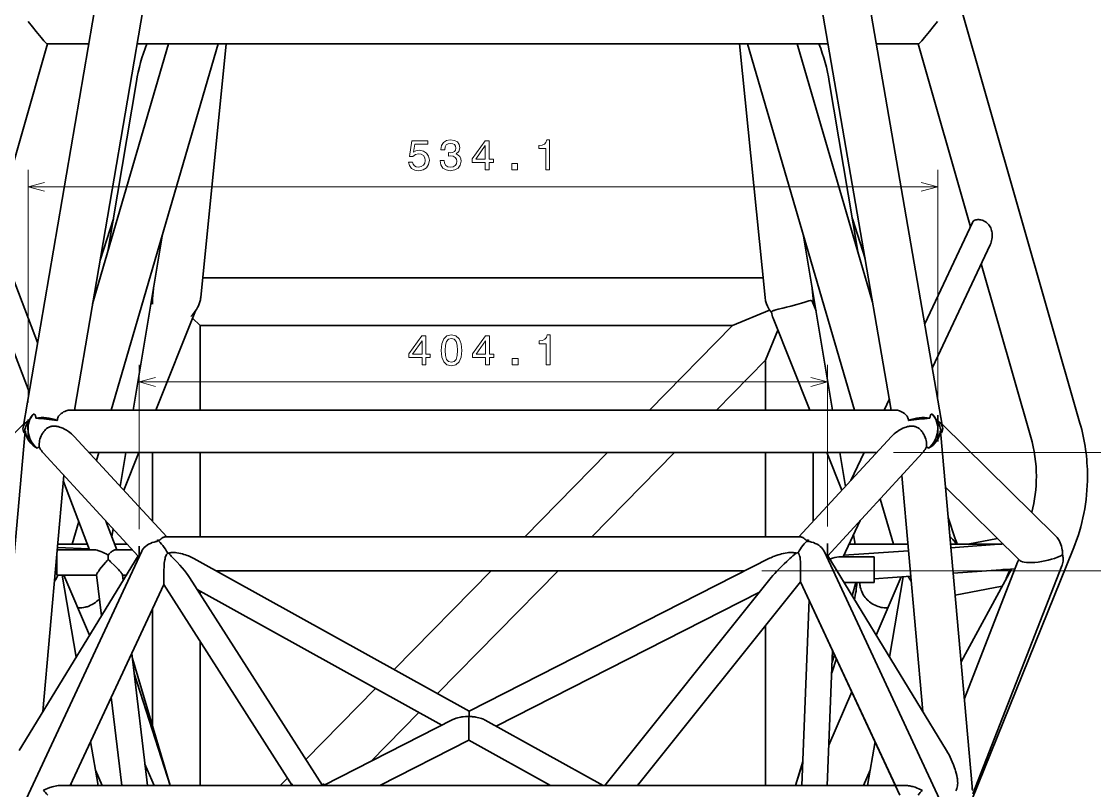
# Model space of a CAD drawing. Extents: x 0 to 297, y 0 to 420.
# Drawn here: x 68.6 to 194.6, y 153.3 to 243.6 of the extents above; entities that cross this region are included whole.
import ezdxf

# ---------------------------------------------------------------- set-up
doc = ezdxf.new("R2010")
doc.units = 0

msp = doc.modelspace()

# ---------------------------------------------------------------- linework, layer by layer
at = {"color": 7, "lineweight": 35}
for p, q in [((97.029274, 327.794006), (74.775612, 197.973145)), ((148.20079, 328.214752), (170.703217, 197.973145)), ((91.208069, 326.980042), (68.746475, 195.946167)), ((154.023834, 327.404022), (176.735764, 195.949783)), ((192.861267, 196.454773), (155.861267, 325.485809)), ((65.377304, 219.170868), (71.626373, 240.963394)), ((85.813911, 240.963531), (76.913666, 210.44696)), ((91.647224, 240.963531), (79.108994, 197.973312)), ((163.275558, 240.963409), (82.144875, 240.963409)), ((92.613983, 240.963547), (89.60537, 211.177719)), ((152.868881, 240.963547), (155.877487, 211.177719)), ((153.835632, 240.963531), (166.373871, 197.973312)), ((159.668945, 240.963531), (168.516998, 210.625961)), ((180.009705, 219.505127), (173.856491, 240.963394)), ((82.054977, 236.530472), (78.708405, 216.600723)), ((166.77449, 216.600494), (163.427887, 236.530472)), ((85.132614, 218.626724), (81.664505, 197.97319)), ((163.818375, 197.973114), (160.350281, 218.626526)), ((187.093704, 194.800919), (181.264053, 215.130814)), ((155.644363, 213.485733), (89.838493, 213.485733)), ((152.05986, 207.885742), (89.541428, 207.885742)), ((171.242218, 197.973145), (74.233917, 197.973145)), ((68.959991, 195.066391), (65.274918, 153.772354)), ((180.207947, 153.772354), (176.522873, 195.066391)), ((168.959305, 192.973145), (76.523552, 192.973145)), ((73.553894, 190.293091), (71.080795, 162.58017)), ((174.402069, 162.580154), (171.92897, 190.293091)), ((85.464813, 183.085739), (160.01799, 183.085739)), ((168.521637, 123.558571), (192.07576, 181.656052)), ((82.248085, 180.842026), (68.28492, 158.008133)), ((82.677773, 181.391983), (68.843201, 151.688339)), ((121.149933, 162.610031), (88.80497, 180.547455)), ((121.149559, 162.610046), (156.416977, 180.567108)), ((176.639664, 151.688339), (162.805084, 181.391983)), ((162.805115, 181.391922), (176.639664, 151.688324)), ((177.197937, 158.008133), (163.234772, 180.842026)), ((91.440742, 179.085739), (153.507492, 179.085739)), ((131.58725, 179.086044), (117.417458, 164.680099)), ((180.277893, 152.907791), (190.737534, 179.668335)), ((88.295532, 178.308121), (103.895477, 153.885635)), ((137.071671, 153.885727), (156.606293, 178.316132)), ((140.912811, 153.885727), (160.055023, 177.825394)), ((160.053284, 177.826202), (171.203598, 153.885818)), ((171.725052, 152.766235), (160.053314, 177.826157)), ((85.266808, 177.476715), (74.279236, 153.885757)), ((85.266685, 177.476913), (100.335632, 153.885727)), ((117.924843, 160.968124), (89.194244, 176.901138)), ((124.314384, 160.85498), (155.231781, 176.597153)), ((161.044556, 175.697815), (160.18924, 153.885818)), ((102.329979, 153.885727), (73.04422, 153.885727)), ((135.00444, 153.885727), (105.972557, 153.885727)), ((172.438644, 153.885727), (138.630798, 153.885727))]:
    msp.add_line(p, q, dxfattribs=at)
at = {"color": 7, "lineweight": 35, "ltscale": 0.121226}
msp.add_line((76.463188, 240.963409), (71.614143, 240.963409), dxfattribs=at)
at = {"color": 7, "lineweight": 35, "ltscale": 0.122755}
msp.add_line((173.868729, 240.963409), (168.958527, 240.963409), dxfattribs=at)
at = {"color": 7, "lineweight": 13}
for p, q in [((69.333229, 198.877197), (69.333229, 226.176544)), ((176.155518, 199.387436), (176.155518, 226.176544)), ((176.155518, 224.176544), (69.333229, 224.176544)), ((163.195694, 201.269424), (82.385345, 201.269424)), ((170.959305, 192.973145), (217.862045, 192.973145)), ((155.507492, 179.085739), (206.178345, 179.085739))]:
    msp.add_line(p, q, dxfattribs=at)
at = {"color": 7, "lineweight": 35, "ltscale": 0.373659}
msp.add_line((65.112404, 219.863251), (70.453308, 205.903732), dxfattribs=at)
at = {"color": 7, "lineweight": 35, "ltscale": 0.127565}
msp.add_line((77.792992, 215.576859), (79.35231, 220.435379), dxfattribs=at)
at = {"color": 7, "lineweight": 35, "ltscale": 0.122556}
msp.add_line((166.130524, 220.435486), (167.628616, 215.767746), dxfattribs=at)
at = {"color": 7, "lineweight": 35, "ltscale": 0.328797}
msp.add_line((174.635422, 208.10611), (180.244019, 220.002121), dxfattribs=at)
at = {"color": 7, "lineweight": 35, "ltscale": 0.465089}
msp.add_line((62.811703, 217.481186), (69.459465, 200.105942), dxfattribs=at)
at = {"color": 7, "lineweight": 35, "ltscale": 0.398335}
msp.add_line((175.524902, 202.957886), (182.319702, 217.369843), dxfattribs=at)
at = {"color": 7, "lineweight": 35, "ltscale": 0.038447}
msp.add_line((84.120575, 212.600372), (83.966026, 211.070282), dxfattribs=at)
at = {"color": 7, "lineweight": 35, "ltscale": 0.038382}
msp.add_line((161.362549, 212.597809), (161.516846, 211.070282), dxfattribs=at)
at = {"color": 7, "lineweight": 35, "ltscale": 0.027908}
for p, q in [((83.941429, 211.533539), (83.941429, 210.417206)), ((166.460388, 182.239212), (166.275528, 183.340103))]:
    msp.add_line(p, q, dxfattribs=at)
at = {"color": 7, "lineweight": 35, "ltscale": 0.030485}
msp.add_line((161.864212, 209.610245), (161.411346, 210.742432), dxfattribs=at)
at = {"color": 7, "lineweight": 35, "ltscale": 0.027882}
msp.add_line((161.541443, 211.532471), (161.541443, 210.417191), dxfattribs=at)
at = {"color": 7, "lineweight": 35, "ltscale": 0.313645}
msp.add_line((84.349083, 197.973404), (89.008476, 209.621902), dxfattribs=at)
at = {"color": 7, "lineweight": 35, "ltscale": 0.118048}
msp.add_line((152.05986, 207.885742), (156.414841, 209.710754), dxfattribs=at)
at = {"color": 7, "lineweight": 35, "ltscale": 0.030997}
msp.add_line((89.541428, 207.885742), (88.664703, 208.762466), dxfattribs=at)
msp.add_line((89.541428, 207.885742), (88.664703, 208.762466), dxfattribs=at)
at = {"color": 7, "lineweight": 35, "ltscale": 0.290412}
msp.add_line((161.133789, 197.973404), (156.819534, 208.759018), dxfattribs=at)
at = {"color": 7, "lineweight": 35, "ltscale": 0.247808}
msp.add_line((89.541428, 207.885742), (89.541428, 197.973434), dxfattribs=at)
at = {"color": 7, "lineweight": 35, "ltscale": 0.347592}
msp.add_line((152.05986, 207.885742), (142.310059, 197.973434), dxfattribs=at)
at = {"color": 7, "lineweight": 35, "ltscale": 0.094896}
msp.add_line((157.379547, 207.359009), (155.941437, 203.84613), dxfattribs=at)
at = {"color": 7, "lineweight": 13, "ltscale": 0.481564}
msp.add_line((82.385345, 184.006851), (82.385345, 203.269424), dxfattribs=at)
at = {"color": 7, "lineweight": 35, "ltscale": 0.205936}
msp.add_line((155.941437, 203.84613), (150.165009, 197.973434), dxfattribs=at)
at = {"color": 7, "lineweight": 35, "ltscale": 0.146817}
msp.add_line((155.941437, 203.84613), (155.941437, 197.973434), dxfattribs=at)
at = {"color": 7, "lineweight": 13, "ltscale": 0.473701}
msp.add_line((163.195694, 184.321365), (163.195694, 203.269424), dxfattribs=at)
at = {"color": 7, "lineweight": 35, "ltscale": 0.036256}
msp.add_line((169.858063, 197.973206), (170.476517, 199.284958), dxfattribs=at)
at = {"color": 7, "lineweight": 35, "ltscale": 2.5e-05}
msp.add_line((171.24321, 197.973145), (171.242203, 197.973145), dxfattribs=at)
at = {"color": 7, "lineweight": 35, "ltscale": 0.058578}
msp.add_line((69.333229, 196.877197), (69.333229, 194.534073), dxfattribs=at)
at = {"color": 7, "lineweight": 35, "ltscale": 0.000692}
msp.add_line((69.935738, 197.435028), (69.95546, 197.454422), dxfattribs=at)
at = {"color": 7, "lineweight": 35, "ltscale": 0.000363}
msp.add_line((69.936394, 197.435669), (69.94677, 197.445801), dxfattribs=at)
at = {"color": 7, "lineweight": 35, "ltscale": 0.000702}
msp.add_line((175.547424, 197.434723), (175.527405, 197.454422), dxfattribs=at)
at = {"color": 7, "lineweight": 35, "ltscale": 0.077436}
msp.add_line((176.155518, 197.387451), (176.155518, 194.290024), dxfattribs=at)
at = {"color": 7, "lineweight": 35, "ltscale": 0.464751}
msp.add_line((55.557766, 183.296173), (68.812675, 196.330643), dxfattribs=at)
at = {"color": 7, "lineweight": 35, "ltscale": 0.001534}
for p, q in [((69.027557, 195.521149), (69.015541, 195.460983)), ((176.455307, 195.521149), (176.467316, 195.460983))]:
    msp.add_line(p, q, dxfattribs=at)
at = {"color": 7, "lineweight": 35, "ltscale": 0.001125}
for p, q in [((69.027557, 195.521149), (69.031128, 195.476303)), ((176.455307, 195.521149), (176.451736, 195.476303))]:
    msp.add_line(p, q, dxfattribs=at)
at = {"color": 7, "lineweight": 35, "ltscale": 0.00121}
for p, q in [((69.031128, 195.476303), (69.035988, 195.428162)), ((176.451736, 195.476303), (176.446869, 195.428162))]:
    msp.add_line(p, q, dxfattribs=at)
at = {"color": 7, "lineweight": 35, "ltscale": 0.464769}
msp.add_line((189.925095, 183.296173), (176.669678, 196.331146), dxfattribs=at)
at = {"color": 7, "lineweight": 35, "ltscale": 0.000413}
msp.add_line((68.863831, 195.298737), (68.86702, 195.314926), dxfattribs=at)
at = {"color": 7, "lineweight": 35, "ltscale": 0.40065}
for p, q in [((74.769157, 194.880264), (85.619133, 183.085739)), ((159.863739, 183.085739), (170.713715, 194.880264))]:
    msp.add_line(p, q, dxfattribs=at)
at = {"color": 7, "lineweight": 35, "ltscale": 0.000237}
msp.add_line((176.619141, 195.304199), (176.61731, 195.313492), dxfattribs=at)
at = {"color": 7, "lineweight": 35, "ltscale": 0.411889}
for p, q in [((71.113434, 192.946014), (82.267769, 180.820633)), ((163.215088, 180.820633), (174.369431, 192.946014))]:
    msp.add_line(p, q, dxfattribs=at)
at = {"color": 7, "lineweight": 35, "ltscale": 0.024231}
msp.add_line((77.650726, 192.973297), (77.379349, 192.042831), dxfattribs=at)
at = {"color": 7, "lineweight": 35, "ltscale": 0.100237}
msp.add_line((80.824913, 192.97319), (80.16095, 189.019073), dxfattribs=at)
at = {"color": 7, "lineweight": 35, "ltscale": 0.118844}
msp.add_line((80.58358, 188.559647), (82.349075, 192.973404), dxfattribs=at)
at = {"color": 7, "lineweight": 35, "ltscale": 0.201599}
msp.add_line((83.941429, 192.973434), (83.941429, 184.909485), dxfattribs=at)
at = {"color": 7, "lineweight": 35, "ltscale": 0.247185}
for p, q in [((89.541428, 192.973434), (89.541428, 183.086044)), ((155.941437, 192.973434), (155.941437, 183.086044))]:
    msp.add_line(p, q, dxfattribs=at)
at = {"color": 7, "lineweight": 35, "ltscale": 0.346719}
for p, q in [((137.392029, 192.973434), (127.666725, 183.086044)), ((145.246979, 192.973434), (135.521667, 183.086044))]:
    msp.add_line(p, q, dxfattribs=at)
at = {"color": 7, "lineweight": 35, "ltscale": 0.201583}
msp.add_line((161.541443, 192.973434), (161.541443, 184.91011), dxfattribs=at)
at = {"color": 7, "lineweight": 35, "ltscale": 0.118834}
msp.add_line((164.899139, 188.560028), (163.133789, 192.973404), dxfattribs=at)
at = {"color": 7, "lineweight": 35, "ltscale": 0.100232}
msp.add_line((165.321899, 189.019196), (164.657959, 192.973114), dxfattribs=at)
at = {"color": 7, "lineweight": 35, "ltscale": 0.089894}
msp.add_line((165.967316, 189.720795), (167.500717, 192.973206), dxfattribs=at)
at = {"color": 7, "lineweight": 35, "ltscale": 0.213855}
msp.add_line((73.489532, 189.572556), (76.546288, 181.58313), dxfattribs=at)
at = {"color": 7, "lineweight": 35, "ltscale": 0.306421}
msp.add_line((185.810242, 180.330078), (177.070969, 188.924011), dxfattribs=at)
at = {"color": 7, "lineweight": 35, "ltscale": 0.138488}
msp.add_line((169.411789, 187.557129), (170.962784, 182.239182), dxfattribs=at)
at = {"color": 7, "lineweight": 35, "ltscale": 0.065322}
msp.add_line((177.389313, 185.355316), (178.187775, 182.867432), dxfattribs=at)
at = {"color": 7, "lineweight": 35, "ltscale": 0.068561}
msp.add_line((75.287933, 184.871918), (74.520088, 182.239182), dxfattribs=at)
at = {"color": 7, "lineweight": 35, "ltscale": 0.090067}
msp.add_line((78.470993, 184.947937), (79.758369, 181.58313), dxfattribs=at)
at = {"color": 7, "lineweight": 35, "ltscale": 0.022892}
msp.add_line((79.321991, 184.022858), (79.170349, 183.119827), dxfattribs=at)
at = {"color": 7, "lineweight": 35, "ltscale": 0.117641}
msp.add_line((165.050201, 180.740738), (167.056915, 184.997025), dxfattribs=at)
at = {"color": 7, "lineweight": 35, "ltscale": 0.004028}
for p, q in [((84.543137, 182.564606), (84.5177, 182.723724)), ((160.939728, 182.564606), (160.965164, 182.723724))]:
    msp.add_line(p, q, dxfattribs=at)
at = {"color": 7, "lineweight": 35, "ltscale": 0.089302}
msp.add_line((179.681061, 182.239059), (183.190292, 182.906128), dxfattribs=at)
at = {"color": 7, "lineweight": 35, "ltscale": 0.106954}
msp.add_line((77.054718, 181.58313), (72.776566, 181.58313), dxfattribs=at)
at = {"color": 7, "lineweight": 35, "ltscale": 0.092741}
msp.add_line((76.506721, 181.686554), (72.800964, 181.856583), dxfattribs=at)
at = {"color": 7, "lineweight": 35, "ltscale": 0.086506}
msp.add_line((72.835068, 182.239105), (76.295288, 182.239105), dxfattribs=at)
at = {"color": 7, "lineweight": 35, "ltscale": 0.036388}
msp.add_line((79.50737, 182.239105), (80.962883, 182.239105), dxfattribs=at)
at = {"color": 7, "lineweight": 35, "ltscale": 0.048448}
msp.add_line((81.56633, 181.58313), (79.628426, 181.58313), dxfattribs=at)
at = {"color": 7, "lineweight": 35, "ltscale": 0.030767}
msp.add_line((82.385345, 180.776184), (82.385345, 182.006851), dxfattribs=at)
at = {"color": 7, "lineweight": 35, "ltscale": 0.042327}
msp.add_line((163.195694, 182.321365), (163.195694, 180.628281), dxfattribs=at)
at = {"color": 7, "lineweight": 35, "ltscale": 0.190055}
msp.add_line((165.134491, 180.918884), (172.717499, 181.458603), dxfattribs=at)
at = {"color": 7, "lineweight": 35, "ltscale": 0.172276}
msp.add_line((165.756592, 182.239105), (172.647629, 182.239105), dxfattribs=at)
at = {"color": 7, "lineweight": 35, "ltscale": 0.150405}
msp.add_line((177.667496, 182.239105), (183.683701, 182.239105), dxfattribs=at)
at = {"color": 7, "lineweight": 35, "ltscale": 0.15416}
msp.add_line((177.705612, 181.813614), (183.856461, 182.251389), dxfattribs=at)
at = {"color": 7, "lineweight": 35, "ltscale": 0.023499}
msp.add_line((72.726227, 181.023087), (72.726227, 180.08313), dxfattribs=at)
at = {"color": 7, "lineweight": 35, "ltscale": 0.013007}
msp.add_line((78.726227, 180.944443), (78.726227, 180.424164), dxfattribs=at)
msp.add_line((78.726227, 180.944443), (78.726227, 180.424164), dxfattribs=at)
at = {"color": 7, "lineweight": 35, "ltscale": 0.103845}
msp.add_line((164.530823, 180.740738), (168.684631, 180.740738), dxfattribs=at)
at = {"color": 7, "lineweight": 35, "ltscale": 0.0375}
for p, q in [((168.684631, 179.240738), (168.684631, 180.740738)), ((72.726227, 180.08313), (72.726227, 178.58313)), ((168.684631, 177.740738), (168.684631, 179.240738))]:
    msp.add_line(p, q, dxfattribs=at)
at = {"color": 7, "lineweight": 35, "ltscale": 0.40633}
msp.add_line((123.7323, 179.086044), (112.334908, 167.498703), dxfattribs=at)
at = {"color": 7, "lineweight": 35, "ltscale": 0.182199}
msp.add_line((177.972198, 178.824997), (185.241776, 179.342407), dxfattribs=at)
at = {"color": 7, "lineweight": 35, "ltscale": 0.309549}
msp.add_line((178.900208, 168.425873), (184.801483, 179.311066), dxfattribs=at)
at = {"color": 7, "lineweight": 35, "ltscale": 0.42934}
msp.add_line((179.285736, 164.104126), (185.537628, 180.099304), dxfattribs=at)
at = {"color": 7, "lineweight": 35, "ltscale": 0.015213}
msp.add_line((183.790329, 179.239105), (184.398849, 179.239105), dxfattribs=at)
at = {"color": 7, "lineweight": 35, "ltscale": 0.029456}
msp.add_line((184.203522, 178.208099), (184.64621, 179.300018), dxfattribs=at)
at = {"color": 7, "lineweight": 35, "ltscale": 0.004812}
msp.add_line((72.726334, 178.856857), (72.534042, 178.865677), dxfattribs=at)
at = {"color": 7, "lineweight": 35, "ltscale": 0.11671}
msp.add_line((77.394615, 178.58313), (72.726227, 178.58313), dxfattribs=at)
at = {"color": 7, "lineweight": 35, "ltscale": 0.000113}
msp.add_line((72.844635, 178.583191), (72.842781, 178.579056), dxfattribs=at)
at = {"color": 7, "lineweight": 35, "ltscale": 0.243917}
msp.add_line((73.336601, 178.583237), (74.986191, 168.967026), dxfattribs=at)
at = {"color": 7, "lineweight": 35, "ltscale": 0.191954}
msp.add_line((73.520378, 178.583237), (76.553024, 171.529358), dxfattribs=at)
at = {"color": 7, "lineweight": 35, "ltscale": 0.120379}
msp.add_line((77.390961, 178.613754), (77.961624, 173.832535), dxfattribs=at)
at = {"color": 7, "lineweight": 35, "ltscale": 0.016762}
msp.add_line((80.410057, 178.632156), (80.489517, 177.9664), dxfattribs=at)
at = {"color": 7, "lineweight": 35, "ltscale": 0.011269}
msp.add_line((80.866653, 178.58313), (80.415909, 178.58313), dxfattribs=at)
at = {"color": 7, "lineweight": 35, "ltscale": 0.002646}
msp.add_line((159.987213, 177.740738), (160.093063, 177.740738), dxfattribs=at)
at = {"color": 7, "lineweight": 35, "ltscale": 0.088835}
msp.add_line((165.131226, 177.740738), (168.684631, 177.740738), dxfattribs=at)
at = {"color": 7, "lineweight": 35, "ltscale": 0.040949}
msp.add_line((166.091049, 176.171051), (166.558456, 177.740921), dxfattribs=at)
at = {"color": 7, "lineweight": 35, "ltscale": 0.107756}
msp.add_line((168.684631, 178.163971), (172.984009, 178.469971), dxfattribs=at)
at = {"color": 7, "lineweight": 35, "ltscale": 0.186745}
msp.add_line((171.880051, 178.39151), (168.929703, 171.529053), dxfattribs=at)
at = {"color": 7, "lineweight": 35, "ltscale": 0.239489}
msp.add_line((172.116257, 178.408325), (170.496613, 168.966675), dxfattribs=at)
at = {"color": 7, "lineweight": 35, "ltscale": 0.008782}
msp.add_line((89.541428, 176.708755), (89.541428, 176.357468), dxfattribs=at)
at = {"color": 7, "lineweight": 35, "ltscale": 0.140285}
msp.add_line((178.201614, 176.257553), (183.714279, 177.305466), dxfattribs=at)
at = {"color": 7, "lineweight": 35, "ltscale": 0.343542}
msp.add_line((83.941429, 174.632004), (83.941429, 160.890305), dxfattribs=at)
at = {"color": 7, "lineweight": 35, "ltscale": 0.469887}
msp.add_line((155.941437, 172.681534), (155.941437, 153.886063), dxfattribs=at)
at = {"color": 7, "lineweight": 35, "ltscale": 0.422459}
msp.add_line((89.541428, 170.784439), (89.541428, 153.886063), dxfattribs=at)
at = {"color": 7, "lineweight": 35, "ltscale": 0.39091}
msp.add_line((81.510536, 169.412003), (83.363663, 153.885818), dxfattribs=at)
at = {"color": 7, "lineweight": 35, "ltscale": 0.396966}
msp.add_line((163.813721, 169.752258), (163.191544, 153.885818), dxfattribs=at)
at = {"color": 7, "lineweight": 35, "ltscale": 0.024454}
msp.add_line((163.757965, 168.334991), (164.037094, 169.272491), dxfattribs=at)
at = {"color": 7, "lineweight": 35, "ltscale": 0.389467}
msp.add_line((81.581406, 168.816956), (86.026909, 153.886017), dxfattribs=at)
at = {"color": 7, "lineweight": 35, "ltscale": 0.044363}
msp.add_line((163.710327, 167.119263), (164.253082, 168.808762), dxfattribs=at)
at = {"color": 7, "lineweight": 35, "ltscale": 0.345992}
msp.add_line((81.790886, 167.062149), (86.02388, 153.885696), dxfattribs=at)
at = {"color": 7, "lineweight": 35, "ltscale": 0.292529}
msp.add_line((110.151634, 165.279037), (101.946327, 156.936981), dxfattribs=at)
at = {"color": 7, "lineweight": 35, "ltscale": 0.260902}
msp.add_line((79.105545, 164.248367), (80.342369, 153.885818), dxfattribs=at)
at = {"color": 7, "lineweight": 35, "ltscale": 0.170899}
msp.add_line((166.076782, 164.893188), (163.376785, 158.613037), dxfattribs=at)
at = {"color": 7, "lineweight": 35, "ltscale": 0.000147}
msp.add_line((121.143074, 162.562653), (121.143547, 162.568527), dxfattribs=at)
at = {"color": 7, "lineweight": 35, "ltscale": 1e-05}
msp.add_line((121.14994, 162.610031), (121.149551, 162.610046), dxfattribs=at)
at = {"color": 7, "lineweight": 35, "ltscale": 0.426903}
msp.add_line((104.015129, 153.885727), (119.232277, 161.63382), dxfattribs=at)
at = {"color": 7, "lineweight": 35, "ltscale": 0.20104}
msp.add_line((115.234184, 162.460434), (109.5951, 156.727371), dxfattribs=at)
at = {"color": 7, "lineweight": 35, "ltscale": 0.395894}
msp.add_line((123.031364, 161.566574), (136.879669, 153.885727), dxfattribs=at)
at = {"color": 7, "lineweight": 35, "ltscale": 0.131113}
msp.add_line((76.686554, 159.05484), (77.573265, 153.885818), dxfattribs=at)
at = {"color": 7, "lineweight": 35, "ltscale": 0.293527}
msp.add_line((110.626877, 153.885727), (121.089752, 159.213104), dxfattribs=at)
at = {"color": 7, "lineweight": 35, "ltscale": 0.27459}
msp.add_line((121.089394, 159.21312), (130.694504, 153.885727), dxfattribs=at)
at = {"color": 7, "lineweight": 35, "ltscale": 0.131101}
msp.add_line((168.796219, 159.054337), (167.909592, 153.885803), dxfattribs=at)
at = {"color": 7, "lineweight": 35, "ltscale": 0.067891}
msp.add_line((83.065773, 156.380798), (84.138367, 153.885956), dxfattribs=at)
at = {"color": 7, "lineweight": 35, "ltscale": 0.073969}
msp.add_line((159.455963, 153.886002), (160.300262, 156.721756), dxfattribs=at)
at = {"color": 7, "lineweight": 35, "ltscale": 0.067972}
msp.add_line((159.459015, 153.885757), (160.290604, 156.47435), dxfattribs=at)
at = {"color": 7, "lineweight": 35, "ltscale": 0.049453}
msp.add_line((77.261467, 155.703232), (78.042755, 153.885941), dxfattribs=at)
at = {"color": 7, "lineweight": 35, "ltscale": 0.049443}
msp.add_line((168.221252, 155.702866), (167.440109, 153.885941), dxfattribs=at)
at = {"color": 7, "lineweight": 35, "ltscale": 0.005256}
msp.add_line((74.365196, 154.070618), (74.465393, 153.885803), dxfattribs=at)
at = {"color": 7, "lineweight": 35, "ltscale": 0.030042}
msp.add_line((99.788094, 154.742767), (98.945435, 153.886063), dxfattribs=at)
at = {"color": 7, "lineweight": 35, "ltscale": 0.005852}
for p, q in [((100.367126, 153.869583), (100.367126, 154.103668)), ((104.012192, 153.8918), (104.012192, 154.125885))]:
    msp.add_line(p, q, dxfattribs=at)
at = {"color": 7, "lineweight": 35, "ltscale": 0.033825}
msp.add_line((104.583099, 153.885727), (103.230118, 153.885727), dxfattribs=at)
at = {"color": 7, "lineweight": 35, "ltscale": 0.034222}
msp.add_line((137.690018, 153.885727), (136.321152, 153.885727), dxfattribs=at)
at = {"color": 7, "lineweight": 35, "ltscale": 0.001658}
msp.add_line((136.880875, 153.951065), (136.883102, 153.884781), dxfattribs=at)
at = {"color": 7, "lineweight": 35, "ltscale": 0.004969}
msp.add_line((140.964096, 154.088898), (140.964096, 153.890137), dxfattribs=at)
at = {"color": 7, "lineweight": 35, "ltscale": 0.00525}
msp.add_line((171.017471, 153.885803), (171.117569, 154.070435), dxfattribs=at)
at = {"color": 7, "lineweight": 35, "ltscale": 0.000779}
msp.add_line((180.220108, 153.33374), (180.229645, 153.304077), dxfattribs=at)
at = {"color": 7, "lineweight": 35}
for points in [[(69.36573, 243.597794), (69.863281, 242.952713), (70.276794, 242.431107), (70.675049, 241.944), (70.864426, 241.719269), (71.043976, 241.511856), (71.20282, 241.334717), (71.345581, 241.183319), (71.46627, 241.06546), (71.516182, 241.02179), (71.557999, 240.98967), (71.590942, 240.969986), (71.614143, 240.963409)], [(176.117126, 243.597794), (175.619583, 242.952713), (175.20607, 242.431107), (174.807831, 241.944016), (174.618454, 241.719284), (174.438904, 241.511856), (174.280045, 241.334717), (174.137299, 241.183319), (174.016602, 241.06546), (173.96669, 241.02179), (173.924866, 240.98967), (173.891922, 240.969986), (173.868729, 240.963409)], [(180.244019, 220.002121), (180.279877, 220.066376), (180.323761, 220.123962), (180.375519, 220.174667), (180.434784, 220.218384), (180.478241, 220.243622), (180.524643, 220.265732), (180.625565, 220.30069), (180.735901, 220.32341), (180.853821, 220.334167), (180.977798, 220.333191), (181.106155, 220.320618), (181.237198, 220.296539), (181.369202, 220.260971), (181.500473, 220.213959), (181.629364, 220.155472), (181.752243, 220.086823), (181.869705, 220.007278), (181.98024, 219.917206), (182.082489, 219.8172), (182.172272, 219.712051), (182.252518, 219.599472), (182.322845, 219.48053), (182.383148, 219.356354), (182.4384, 219.214142), (182.482071, 219.068176), (182.514801, 218.919617), (182.537247, 218.76944)], [(182.319702, 217.369843), (182.387009, 217.529739), (182.442505, 217.696259), (182.48671, 217.867661), (182.519897, 218.042725), (182.542267, 218.222656), (182.55304, 218.404373), (182.551636, 218.58696), (182.537247, 218.76944)], [(159.902176, 210.435165), (160.152328, 210.509949), (160.540176, 210.630661), (160.899673, 210.744751), (161.032944, 210.784668), (161.167999, 210.818665), (161.223633, 210.828033), (161.269669, 210.831451), (161.309937, 210.828674), (161.3508, 210.815552), (161.368835, 210.803818), (161.385086, 210.787903), (161.399048, 210.767914), (161.411346, 210.742432)], [(156.629517, 209.467758), (156.653442, 209.510361), (156.684631, 209.546463), (156.716522, 209.573639), (156.75267, 209.598083), (156.806625, 209.627335), (156.867325, 209.654053), (156.938477, 209.68042), (157.016708, 209.705597), (157.132339, 209.738495), (157.406357, 209.806625), (157.98735, 209.939987), (158.397644, 210.036194), (158.926758, 210.167282), (159.614166, 210.352219), (159.902176, 210.435165)], [(72.767181, 196.742493), (72.774429, 196.857605), (72.796265, 196.968185), (72.831886, 197.072876), (72.87442, 197.161621), (72.925102, 197.24469), (72.968407, 197.304459), (73.014954, 197.361115), (73.115631, 197.465637), (73.223587, 197.559311), (73.292206, 197.611725), (73.362183, 197.660568), (73.504745, 197.747955), (73.648918, 197.821869), (73.79287, 197.882202), (73.934822, 197.928314), (74.038033, 197.952682), (74.138161, 197.96788), (74.23407, 197.973145)], [(172.715683, 196.73732), (172.708435, 196.852631), (172.686584, 196.963409), (172.65094, 197.068329), (172.608398, 197.157242), (172.557693, 197.240479), (172.514297, 197.300461), (172.467667, 197.357315), (172.36676, 197.462234), (172.25856, 197.556274), (172.189682, 197.608978), (172.119446, 197.658112), (171.976364, 197.746002), (171.83165, 197.820404), (171.687164, 197.881195), (171.544678, 197.927673), (171.440674, 197.952393), (171.339798, 197.967804), (171.24321, 197.973145)], [(69.452995, 196.779938), (69.531425, 196.922729), (69.619965, 197.060455), (69.717468, 197.192154), (69.823212, 197.317383), (69.936394, 197.435669)], [(70.24527, 197.035446), (70.241127, 197.115585), (70.229004, 197.192932), (70.20961, 197.266968), (70.190834, 197.320129), (70.1689, 197.37117), (70.118454, 197.464523), (70.060066, 197.549789)], [(175.237595, 197.033295), (175.24176, 197.113708), (175.253937, 197.191315), (175.273392, 197.265594), (175.292236, 197.318924), (175.31424, 197.370132), (175.364838, 197.463776), (175.42337, 197.549301)], [(176.030197, 196.779297), (175.951721, 196.922256), (175.863098, 197.06015), (175.765503, 197.191986), (175.659683, 197.317352), (175.546387, 197.43576)], [(71.189987, 195.473145), (71.129875, 195.39122), (71.073349, 195.306839), (71.018013, 195.216415), (70.966423, 195.124039), (70.876068, 194.938904), (70.799637, 194.749924), (70.737259, 194.55928)], [(71.189987, 195.473145), (71.288223, 195.591751), (71.395447, 195.702301), (71.511902, 195.802841), (71.573593, 195.848679), (71.637558, 195.89119), (71.724091, 195.941132), (71.814011, 195.984436), (71.906944, 196.020737), (71.977493, 196.042969), (72.049248, 196.061188), (72.123772, 196.075714), (72.199066, 196.086136), (72.317474, 196.094559), (72.436264, 196.094055), (72.554764, 196.08548), (72.643127, 196.07431), (72.730888, 196.059464), (72.886528, 196.024643), (73.039818, 195.980621), (73.190605, 195.92868), (73.302002, 195.885117), (73.411919, 195.837982), (73.627319, 195.733994), (73.850868, 195.609802), (74.067184, 195.473145)], [(74.769157, 194.880264), (74.69017, 194.963043), (74.608131, 195.043304), (74.436203, 195.196335), (74.25544, 195.339569), (74.067184, 195.473145)], [(170.713715, 194.880264), (170.792694, 194.963043), (170.874741, 195.043304), (171.046661, 195.196335), (171.227432, 195.339569), (171.41568, 195.473145)], [(174.292877, 195.473145), (174.194641, 195.591751), (174.087418, 195.702301), (173.970963, 195.802841), (173.909271, 195.848679), (173.845306, 195.89119), (173.758774, 195.941132), (173.668854, 195.984436), (173.575912, 196.020737), (173.505371, 196.042969), (173.433609, 196.061188), (173.359085, 196.075714), (173.283798, 196.086136), (173.16539, 196.094559), (173.0466, 196.094055), (172.928101, 196.08548), (172.839737, 196.07431), (172.751984, 196.059464), (172.596329, 196.024643), (172.443039, 195.980621), (172.292267, 195.92868), (172.180862, 195.885117), (172.070938, 195.837982), (171.855545, 195.733994), (171.631989, 195.609802), (171.41568, 195.473145)], [(174.292877, 195.473145), (174.352997, 195.39122), (174.409515, 195.306839), (174.464844, 195.216415), (174.516449, 195.124039), (174.606796, 194.938904), (174.683228, 194.749924), (174.745605, 194.55928)], [(70.737259, 194.55928), (70.692947, 194.385788), (70.661125, 194.214386), (70.642395, 194.047028), (70.637428, 193.885818), (70.64032, 193.808212), (70.646881, 193.732941), (70.657532, 193.658386)], [(174.745605, 194.55928), (174.789917, 194.385788), (174.821747, 194.214386), (174.840469, 194.047028), (174.845428, 193.885818), (174.842545, 193.808212), (174.835983, 193.732941), (174.825333, 193.658386)], [(70.657532, 193.658386), (70.726944, 193.503845), (70.808502, 193.354645), (70.900757, 193.211487), (71.00264, 193.075043), (71.113434, 192.946014)], [(174.825333, 193.658386), (174.75592, 193.503845), (174.674362, 193.354645), (174.582108, 193.211487), (174.480225, 193.075043), (174.369431, 192.946014)], [(84.741432, 182.64621), (84.814728, 182.722427), (84.914787, 182.816071), (84.953514, 182.849121), (85.059563, 182.930099), (85.164856, 182.995834), (85.216904, 183.022507), (85.268349, 183.044754), (85.335747, 183.06723), (85.401382, 183.081039), (85.464813, 183.085739)], [(160.74144, 182.64621), (160.668137, 182.722427), (160.568054, 182.816086), (160.529327, 182.849152), (160.423264, 182.930115), (160.317963, 182.99585), (160.265915, 183.022522), (160.214462, 183.044785), (160.147064, 183.067245), (160.081421, 183.081039), (160.01799, 183.085739)], [(178.30246, 182.272522), (178.206512, 182.420135), (178.150131, 182.498749), (178.046997, 182.630371), (177.935196, 182.758591), (177.771332, 182.925308), (177.68367, 183.00592), (177.592224, 183.084564)], [(190.80719, 181.359604), (190.798553, 181.465118), (190.786011, 181.569992), (190.749512, 181.777679), (190.698349, 181.982452), (190.632843, 182.184021), (190.553085, 182.381912), (190.457855, 182.577667), (190.404694, 182.673615), (190.347824, 182.768082), (190.26619, 182.891449), (190.177887, 183.011444), (190.082947, 183.127548), (190.00592, 183.213287), (189.925095, 183.296173)], [(78.726227, 180.944504), (78.492683, 181.079315), (78.316872, 181.173218), (78.092575, 181.283096), (77.869667, 181.380234), (77.649071, 181.462753), (77.540138, 181.49765), (77.432587, 181.527618), (77.301949, 181.556961), (77.175308, 181.576172), (77.054718, 181.58313)], [(78.726227, 180.944504), (78.868195, 181.09552), (78.918243, 181.145294), (79.065506, 181.280731), (79.145355, 181.346817), (79.224518, 181.406662), (79.289864, 181.451385), (79.353996, 181.490616), (79.444748, 181.536911), (79.530449, 181.568222), (79.570877, 181.577606), (79.628426, 181.58313)], [(85.739281, 181.18692), (85.698578, 181.146347), (85.660927, 181.101898), (85.6241, 181.050827), (85.590523, 180.996521), (85.533928, 180.883911), (85.491081, 180.775452), (85.454918, 180.662323), (85.418594, 180.520859), (85.388817, 180.375244), (85.359322, 180.19136), (85.336098, 180.003281), (85.316757, 179.798782), (85.301826, 179.590378), (85.281624, 179.156387), (85.270782, 178.700577), (85.266151, 178.223907), (85.265137, 177.598465), (85.265678, 177.495529), (85.266365, 177.478439), (85.266571, 177.477203), (85.266685, 177.476913)], [(85.808983, 181.16478), (85.886032, 181.188461), (85.964294, 181.207916), (86.05014, 181.224503), (86.136726, 181.236786), (86.304298, 181.249512), (86.472298, 181.249969), (86.640015, 181.240219), (86.806969, 181.22197), (87.027672, 181.18663), (87.246407, 181.140701), (87.463074, 181.085739)], [(159.527863, 181.173645), (159.449493, 181.195129), (159.370117, 181.212692), (159.278381, 181.228333), (159.185989, 181.239578), (159.011993, 181.250244), (158.883545, 181.250549), (158.755188, 181.245392), (158.622665, 181.235016), (158.490585, 181.220154), (158.261353, 181.184952), (158.03392, 181.139679), (157.808334, 181.085739)], [(159.766846, 181.230255), (159.800873, 181.182129), (159.83168, 181.130783), (159.863281, 181.068527), (159.891174, 181.003326), (159.934616, 180.875214), (159.962158, 180.76947), (159.984741, 180.660751), (160.005859, 180.530884), (160.0224, 180.398148), (160.036469, 180.24675), (160.046707, 180.092728), (160.056686, 179.849075), (160.061218, 179.599899), (160.061584, 179.313477), (160.053604, 178.720901), (160.052231, 178.645737)], [(190.882111, 180.557968), (190.887665, 180.40361), (190.879547, 180.246002), (190.857437, 180.085785), (190.821396, 179.92395), (190.771988, 179.761932), (190.737534, 179.668335)], [(78.422462, 180.08313), (78.18309, 179.800858), (77.95459, 179.517776), (77.742882, 179.238678), (77.62841, 179.076965), (77.528809, 178.924881)], [(79.109291, 180.08313), (79.460258, 179.753632), (79.630157, 179.587112), (79.79483, 179.420166), (79.947189, 179.259354), (80.089806, 179.100952), (80.217384, 178.9487), (80.285896, 178.859467), (80.342918, 178.776947), (80.37558, 178.722122), (80.398285, 178.674469), (80.410057, 178.632156)], [(184.419052, 179.283997), (184.419296, 179.26445), (184.416061, 179.250381), (184.409256, 179.241913), (184.398849, 179.239105)], [(160.052231, 178.645737), (160.045929, 178.260788), (160.045334, 177.962723), (160.05011, 177.844589), (160.052231, 177.829666), (160.053314, 177.826141)], [(170.051178, 174.75766), (169.871429, 174.764282), (169.690659, 174.782776), (169.510117, 174.813034), (169.331039, 174.854767), (169.149139, 174.909378), (168.971497, 174.975021), (168.79921, 175.050842), (168.633286, 175.135925), (168.467377, 175.233749), (168.309967, 175.339478), (168.161438, 175.452087), (168.022049, 175.570618), (167.884476, 175.70163), (167.757217, 175.837463), (167.640198, 175.977386), (167.533218, 176.12085), (167.419235, 176.294922), (167.318756, 176.473267), (167.231705, 176.65596), (167.165634, 176.822464), (167.110565, 176.993683), (167.067245, 177.170776), (167.0504, 177.261978), (167.037079, 177.35524), (167.027649, 177.44986), (167.022339, 177.546616), (167.0215, 177.64296), (167.025208, 177.740738)], [(77.724197, 175.821564), (77.578888, 175.669708), (77.42157, 175.525421), (77.25238, 175.389603), (77.071564, 175.263367), (76.879562, 175.147949), (76.684525, 175.048233), (76.480629, 174.961182), (76.375229, 174.922668), (76.268127, 174.887863), (76.160622, 174.857239), (76.051888, 174.830551), (75.853691, 174.792831), (75.653976, 174.768921), (75.45443, 174.759186), (75.305931, 174.761261), (75.159225, 174.771317)], [(121.11969, 161.993378), (121.126236, 162.197983), (121.137611, 162.47438), (121.143074, 162.562653)], [(121.149551, 162.610046), (121.149345, 162.609879), (121.148933, 162.609222), (121.147652, 162.604614), (121.143547, 162.568527)], [(121.11969, 161.993378), (120.84967, 161.990738), (120.703087, 161.983749), (120.4235, 161.959244), (120.284851, 161.941299), (120.147202, 161.919434), (119.965614, 161.883835), (119.786858, 161.840439), (119.611824, 161.788635)], [(121.11969, 161.993378), (121.113312, 161.764877), (121.091751, 160.730057), (121.082413, 159.982437), (121.080841, 159.501373), (121.08255, 159.332382), (121.086639, 159.227234), (121.088432, 159.215027), (121.089066, 159.213455), (121.089394, 159.21312)], [(121.11969, 161.993378), (121.26683, 161.989288), (121.452362, 161.978714), (121.526291, 161.972733), (121.800591, 161.941498), (121.936638, 161.920486), (122.071709, 161.895721), (122.249939, 161.856644), (122.425491, 161.810226), (122.597549, 161.755966)], [(177.197937, 158.008133), (177.350952, 157.747604), (177.494186, 157.48439), (177.627548, 157.221069), (177.752884, 156.95575), (177.870575, 156.688416), (178.015015, 156.330811), (178.145874, 155.969406), (178.205872, 155.787064), (178.261963, 155.6035), (178.337311, 155.328293)], [(178.337311, 155.328293), (178.397293, 155.070679), (178.446075, 154.809631), (178.465485, 154.677719), (178.480988, 154.544861), (178.494797, 154.364929), (178.499115, 154.183289), (178.49202, 154.000397), (178.475662, 153.846909), (178.448196, 153.693619), (178.408173, 153.542023), (178.360291, 153.408249), (178.300537, 153.278503)], [(71.141426, 153.328125), (71.411339, 153.457275), (71.622925, 153.54866), (71.896667, 153.653473), (72.033211, 153.699799), (72.169373, 153.741806), (72.350067, 153.790619), (72.529381, 153.830505), (72.706665, 153.860519), (72.877388, 153.87915), (73.04422, 153.885727)], [(103.230118, 153.885727), (103.054451, 153.884918), (102.690369, 153.884155), (102.329979, 153.885727)], [(104.583099, 153.885727), (104.811729, 153.884964), (105.275475, 153.883972), (105.972557, 153.885727)], [(136.321152, 153.885727), (136.104568, 153.884964), (135.665268, 153.883972), (135.00444, 153.885727)], [(137.690018, 153.885727), (137.873413, 153.884888), (138.253891, 153.884171), (138.630798, 153.885727)], [(174.341431, 153.328125), (174.207153, 153.394058), (173.939575, 153.51532), (173.751556, 153.59201), (173.496796, 153.684265), (173.243164, 153.761765), (173.114197, 153.795166), (172.985992, 153.823944), (172.864502, 153.846817), (172.744171, 153.864838), (172.589752, 153.880295), (172.438644, 153.885727)], [(71.141426, 153.328125), (71.238152, 153.233017), (71.370644, 153.092072), (71.506577, 152.934647), (71.639008, 152.767914)], [(174.341431, 153.328125), (174.24472, 153.233017), (174.112228, 153.092072), (173.976288, 152.934647), (173.843857, 152.767914)]]:
    msp.add_lwpolyline(points, dxfattribs=at)
at = {"color": 7, "lineweight": 13}
for points in [[(114.021606, 227.089371), (114.132553, 226.675827), (114.379677, 226.353058), (114.742783, 226.151321), (115.206764, 226.075668), (115.716125, 226.166458), (116.11454, 226.413574), (116.366707, 226.806946), (116.462524, 227.311264), (116.376793, 227.780289), (116.13472, 228.148438), (115.756477, 228.385483), (115.267281, 228.471207), (114.889038, 228.41069), (114.596535, 228.244263), (114.73774, 229.187347), (116.270882, 229.187347), (116.270882, 229.600891), (114.399849, 229.600891), (114.122467, 227.74498), (114.525925, 227.74498), (114.818436, 227.98201), (115.191635, 228.067749), (115.514397, 228.012283), (115.76152, 227.850891), (115.917854, 227.603775), (115.973335, 227.286057), (115.917854, 226.968323), (115.756477, 226.721207), (115.509354, 226.564865), (115.191635, 226.509399), (114.924339, 226.544693), (114.717567, 226.66069), (114.566277, 226.842239), (114.490623, 227.089371)], [(117.737457, 227.27597), (117.737457, 227.240662), (117.818146, 226.756516), (118.055176, 226.393402), (118.428375, 226.161407), (118.922615, 226.075668), (119.447105, 226.161407), (119.840477, 226.383316), (120.092644, 226.736343), (120.183418, 227.190231), (120.143074, 227.487778), (120.03212, 227.729858), (119.850563, 227.916458), (119.60849, 228.052628), (119.936302, 228.324951), (120.052299, 228.758682), (119.976646, 229.152054), (119.759789, 229.4496), (119.406761, 229.6362), (118.922615, 229.701752), (118.468719, 229.621063), (118.120743, 229.399155), (117.893791, 229.046143), (117.818146, 228.577118), (117.818146, 228.541809), (118.266991, 228.541809), (118.307343, 228.864578), (118.438461, 229.096573), (118.650276, 229.237778), (118.94783, 229.288208), (119.210075, 229.247864), (119.401718, 229.141953), (119.517715, 228.97049), (119.563103, 228.738495), (119.517715, 228.491379), (119.396675, 228.324951), (119.18486, 228.224091), (118.8974, 228.193832), (118.700714, 228.198868), (118.700714, 227.800461), (118.94783, 227.810547), (119.265556, 227.765152), (119.502586, 227.644119), (119.643791, 227.447433), (119.694229, 227.190231), (119.638748, 226.89772), (119.4925, 226.680862), (119.260506, 226.544693), (118.952873, 226.499313), (118.635147, 226.549744), (118.40316, 226.701035), (118.256905, 226.943115), (118.201431, 227.27597)], [(123.021751, 226.176544), (123.475639, 226.176544), (123.475639, 227.043976), (123.974922, 227.043976), (123.974922, 227.447433), (123.475639, 227.447433), (123.475639, 229.600891), (123.016708, 229.600891), (121.483566, 227.487778), (121.483566, 227.043976), (123.021751, 227.043976)], [(130.125641, 226.176544), (130.584579, 226.176544), (130.584579, 229.701752), (130.241638, 229.701752), (130.150848, 229.394119), (129.969299, 229.187347), (129.691925, 229.066315), (129.30864, 229.02597), (129.30864, 228.667892), (130.125641, 228.667892)], [(121.907196, 227.447433), (123.021751, 229.015884), (123.021751, 227.447433)], [(126.132408, 226.176544), (126.828377, 226.176544), (126.828377, 226.927979), (126.132408, 226.927979)], [(115.595848, 203.269424), (116.049744, 203.269424), (116.049744, 204.136856), (116.549019, 204.136856), (116.549019, 204.540314), (116.049744, 204.540314), (116.049744, 206.693771), (115.590805, 206.693771), (114.057663, 204.580658), (114.057663, 204.136856), (115.595848, 204.136856)], [(117.839073, 204.97908), (117.914726, 204.187286), (118.151756, 203.622452), (118.529999, 203.27951), (119.054497, 203.168549), (119.573944, 203.27951), (119.952187, 203.622452), (120.184181, 204.187286), (120.26487, 204.97908), (120.184181, 205.765823), (120.088356, 206.078491), (119.952187, 206.335709), (119.573944, 206.67865), (119.054497, 206.794632), (118.529999, 206.67865), (118.151756, 206.330658), (117.914726, 205.765823)], [(123.067894, 203.269424), (123.52179, 203.269424), (123.52179, 204.136856), (124.021065, 204.136856), (124.021065, 204.540314), (123.52179, 204.540314), (123.52179, 206.693771), (123.062851, 206.693771), (121.529709, 204.580658), (121.529709, 204.136856), (123.067894, 204.136856)], [(130.171783, 203.269424), (130.630722, 203.269424), (130.630722, 206.794632), (130.287781, 206.794632), (130.197006, 206.487), (130.015442, 206.280228), (129.738068, 206.159195), (129.354782, 206.118851), (129.354782, 205.760773), (130.171783, 205.760773)], [(114.481293, 204.540314), (115.595848, 206.108765), (115.595848, 204.540314)], [(118.323227, 204.97908), (118.363571, 205.58931), (118.489655, 206.028061), (118.716599, 206.285278), (119.054497, 206.376053), (119.387344, 206.285278), (119.614296, 206.028061), (119.740372, 205.58931), (119.780724, 204.97908), (119.740372, 204.3638), (119.614296, 203.925049), (119.387344, 203.667831), (119.054497, 203.582108), (118.716599, 203.667831), (118.489655, 203.925049), (118.363571, 204.3638)], [(121.953339, 204.540314), (123.067894, 206.108765), (123.067894, 204.540314)], [(126.178558, 203.269424), (126.874527, 203.269424), (126.874527, 204.020859), (126.178558, 204.020859)]]:
    msp.add_lwpolyline(points, close=True, dxfattribs=at)
for points in [[(71.265083, 224.694183), (69.333229, 224.176544), (71.265083, 223.658905)], [(174.223663, 223.658905), (176.155518, 224.176544), (174.223663, 224.694183)], [(84.3172, 201.787064), (82.385345, 201.269424), (84.3172, 200.751785)], [(161.26384, 200.751785), (163.195694, 201.269424), (161.26384, 201.787064)]]:
    msp.add_lwpolyline(points, dxfattribs=at)
at = {"color": 7, "lineweight": 35}
for centre, radius, start, end in [((104.476471, 232.764648), 22.735551, 158.861826, 170.465826), ((141.006378, 232.764648), 22.735569, 9.534178, 21.138157), ((85.574547, 210.747513), 1.633168, 182.167692, 189.629565), ((88.827103, 210.580643), 4.885679, 174.248043, 178.767374), ((86.671608, 211.481537), 2.949507, 344.347633, 354.087808), ((158.811249, 211.481537), 2.949506, 185.912152, 195.652371), ((156.655762, 210.580643), 4.885679, 1.232622, 5.751954), ((159.908218, 210.747513), 1.63326, 350.377438, 357.832205), ((158.778702, 211.578384), 3.012249, 218.313668, 224.484525), ((73.349121, 194.357727), 4.587676, 148.130902, 158.267368), ((71.265747, 196.122375), 1.868467, 130.187845, 134.528157), ((45.55545, -26.507448), 224.902243, 83.374056, 83.69735), ((45.50584, -26.946718), 225.344298, 83.051542, 83.374418), ((199.845352, -23.536684), 221.938427, 96.693499, 97.021375), ((199.794693, -23.092886), 221.491742, 96.365554, 96.693868), ((174.217041, 196.122299), 1.868574, 45.471943, 49.790546), ((172.123276, 194.349655), 4.600755, 21.806786, 31.876698), ((73.03772, 194.477142), 4.254093, 158.208478, 168.642015), ((72.910484, 194.711212), 3.966438, 169.103859, 174.862419), ((172.436432, 194.470123), 4.265168, 11.404729, 21.867018), ((172.572372, 194.711212), 3.966438, 5.137587, 10.896144), ((171.0289, 190.1931), 22.712548, 0.00506, 16.003268), ((171.0289, 190.1931), 16.71255, 0.005692, 16.004299), ((65.962692, 200.659714), 8.429706, 301.779939, 303.845549), ((179.520172, 200.659714), 8.429706, 236.15445, 238.220063), ((171.030426, 190.194275), 16.711015, 345.378312, 0.00165), ((171.019958, 190.195663), 22.72155, 337.923992, 359.998613), ((81.659332, 174.137711), 9.049512, 70.087692, 71.585614), ((163.823532, 174.137711), 9.049512, 108.414384, 109.912306), ((176.050537, 181.701614), 2.448566, 12.683415, 30.217665), ((176.050598, 181.701645), 2.448498, 12.683074, 30.216217), ((175.725677, 182.085312), 2.583447, 4.155199, 17.62317), ((83.942558, 180.801636), 1.395777, 149.451082, 154.979082), ((85.001511, 179.406143), 3.191551, 98.25738, 105.41214), ((160.481354, 179.406143), 3.191551, 74.587858, 81.742625), ((161.540314, 180.801636), 1.395777, 25.020923, 30.548919), ((91.853729, 168.425858), 17.7846, 137.573028, 139.04462), ((65.637306, 165.33699), 19.973589, 47.585378, 49.056806), ((85.199654, 179.367065), 1.898171, 71.276473, 73.483519), ((62.860195, 157.756775), 32.78081, 44.755173, 45.567569), ((85.716774, 174.75325), 6.568907, 67.978107, 74.582838), ((86.056389, 175.536118), 5.715745, 61.256415, 68.191489), ((159.264755, 174.925613), 6.319612, 110.994713, 116.784227), ((159.654358, 173.965836), 7.355359, 104.535355, 111.149458), ((184.380142, 151.955658), 38.35807, 130.384063, 131.852349), ((160.088226, 179.338699), 1.918707, 99.6427, 106.987803), ((188.395691, 178.958939), 3.077303, 151.224746, 158.228436), ((189.116302, 180.414993), 1.771609, 4.629309, 17.930934), ((188.221375, 181.193832), 2.591089, 354.832881, 3.668037), ((150.028458, 179.173584), 16.713011, 348.015614, 355.08187), ((176.68399, 180.428864), 4.447638, 206.421421, 214.901879), ((170.062485, 177.419006), 2.661355, 269.756733, 275.627199), ((120.415405, 159.271454), 2.642209, 107.705075, 116.602421), ((121.731415, 159.175278), 2.721965, 61.470658, 71.447166), ((176.624939, 153.453598), 3.597162, 358.090432, 5.084115)]:
    msp.add_arc(centre, radius, start, end, dxfattribs=at)
at = {"color": 7, "lineweight": 13}
msp.add_arc((192.820206, 196.443115), 0.04269, 359.789742, 15.858519, dxfattribs=at)
at = {"color": 7, "lineweight": 35}
for centre, major_axis, ratio, start_param, end_param in [((86.741074, 210.685852), (2.375191, 2.146942), 0.756884, 4.7506277847, 5.4094543032), ((158.740814, 210.685669), (2.374008, -2.147125), 0.756813, 4.0155942828, 4.3712373493), ((158.490494, 210.182312), (0.232117, 2.676926), 0.705258, 1.9015649559, 2.1912988982), ((71.506226, 195.473145), (-2.75975, 0.473068), 0.562204, 5.6423718632, 6.2832167877), ((71.50634, 195.473068), (-0.968964, 2.366791), 0.831231, 0.262543419, 1.2427566311), ((71.506256, 195.473145), (-0.968643, 2.366821), 0.831241, 0.3279677169, 2.156536043), ((71.506226, 195.473145), (-2.75975, 0.473068), 0.562204, 4.336315096, 5.2806135636), ((173.976639, 195.473145), (-2.759125, -0.4767), 0.560676, 4.1435790799, 5.0880603629), ((173.976288, 195.472916), (0.96946, 2.366852), 0.831223, 5.0406370758, 6.0204953149), ((173.976395, 195.472977), (0.969231, 2.366821), 0.831226, 5.1531627088, 5.9554037882), ((173.976639, 195.473145), (-2.759125, -0.4767), 0.560676, 3.1415583004, 3.7815409236), ((71.506226, 195.473145), (-2.75975, 0.473068), 0.562204, 0.0000314805, 0.4036805851), ((71.50621, 195.473129), (2.287544, -1.080872), 0.895371, 3.6465878515, 4.6520567958), ((71.506226, 195.473129), (-0.96875, 2.36676), 0.831234, 1.242845208, 2.1564577109), ((173.976624, 195.473145), (0.968735, 2.366776), 0.831239, 4.1266882245, 5.1529573261), ((173.976654, 195.473129), (2.287544, 1.080872), 0.895371, 4.772721165, 5.7781901092), ((173.976639, 195.473129), (0.968742, 2.36676), 0.831233, 4.1267235803, 5.0403375393), ((173.976639, 195.473145), (-2.759125, -0.4767), 0.560676, 2.7381195178, 3.1415583004), ((84.74128, 181.085449), (-1.235886, 1.939117), 0.397427, 4.5150735205, 5.4240153912), ((84.741516, 181.085876), (-1.235687, 1.938599), 0.397334, 4.5148327378, 5.4240266813), ((160.741516, 181.085602), (1.235825, 1.938934), 0.397396, 0.8592048515, 1.7465334813), ((160.741592, 181.085419), (1.235901, 1.939163), 0.397432, 0.8591695562, 1.7464302291), ((84.741623, 181.085602), (2.164001, 0.335541), 0.681361, 1.7392994113, 2.6326216513), ((160.74144, 181.085739), (-1.813004, -0.844406), 0.686358, 4.2986501325, 4.4029661913), ((160.741241, 181.085602), (2.164001, -0.335541), 0.681361, 0.5089710023, 1.4022932423), ((84.735214, 181.084976), (2.478409, 0.242111), 0.111257, 3.2253561172, 3.4573895212), ((84.741272, 181.085846), (3.818039, -3.588028), 0.151992, 0.5405951063, 1.34194507), ((160.742401, 181.086258), (4.601761, 3.748779), 0.142285, 1.8911256275, 2.5589942657), ((160.74765, 181.084976), (2.478409, -0.242111), 0.111257, 5.9673889509, 6.1994218403), ((162.682602, 179.238708), (2.174629, 1.379562), 0.273169, 0.4066482553, 1.0336761663), ((188.607361, 181.085739), (2.878578, 0.615326), 0.284617, 3.3271906587, 5.5164126123), ((70.500793, 178.494705), (2.256439, 2.208466), 0.597812, 5.0225825764, 5.2933099064), ((78.726219, 180.083084), (1.324791, 1.492279), 0.114434, 2.5542648002, 3.0403893301)]:
    msp.add_ellipse(centre, major_axis=major_axis, ratio=ratio, start_param=start_param, end_param=end_param, dxfattribs=at)

doc.saveas('drawing.dxf')
